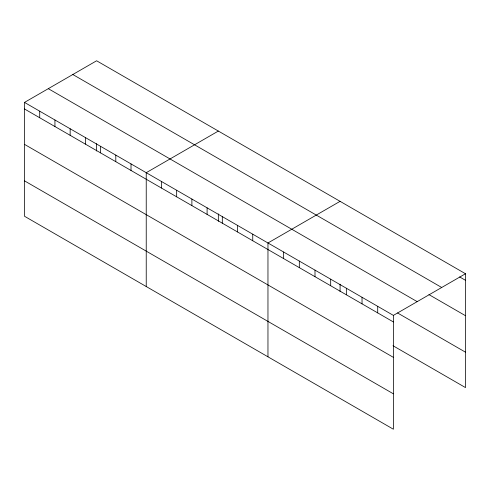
<?xml version="1.0" encoding="UTF-8"?>
<svg xmlns="http://www.w3.org/2000/svg" width="490" height="490" viewBox="0 0 490 490"><rect width="100%" height="100%" fill="white"/><g stroke="black" fill="none" stroke-linecap="round" stroke-linejoin="round"><path stroke-width="0.73" d="M24.5 102.41L393.384 315.389L393.384 429.222L24.5 216.249L24.5 102.41L96.616 60.778L465.5 273.751L465.5 387.59L392.992 345.726M218.344 131.063L146.234 172.694L146.234 286.528M340.078 201.341L267.963 242.979L267.963 356.812M393.384 315.389L465.5 273.751M459.62 276.917L465.5 280.311M72.814 74.517L441.704 287.489M428.922 294.594L465.5 315.713M48.296 88.672L417.186 301.65M397.562 312.963L465.5 352.188M24.5 108.97L393.384 321.948M24.5 144.372L393.384 357.351M24.5 180.847L393.384 393.819M377.71 306.336L377.71 312.896M362.03 297.283L362.03 303.843M346.35 288.23L346.35 294.796M340.078 284.2L340.078 291.575M330.677 279.184L330.677 285.743M314.997 270.131L314.997 276.691M299.323 261.078L299.323 267.638M283.643 252.025L283.643 258.585M252.748 234.189L252.748 240.749M237.534 225.406L237.534 231.966M222.313 216.623L222.313 223.183M218.344 213.922L218.344 221.296M207.099 207.834L207.099 214.393M191.884 199.05L191.884 205.61M176.663 190.267L176.663 196.827M161.449 181.478L161.449 188.038M131.014 163.911L131.014 170.471M115.799 155.122L115.799 161.682M100.585 146.339L100.585 152.898M96.616 143.637L96.616 151.012M85.364 137.555L85.364 144.115M70.15 128.766L70.15 135.326M54.935 119.983L54.935 126.543M39.715 111.199L39.715 117.759"/></g></svg>
